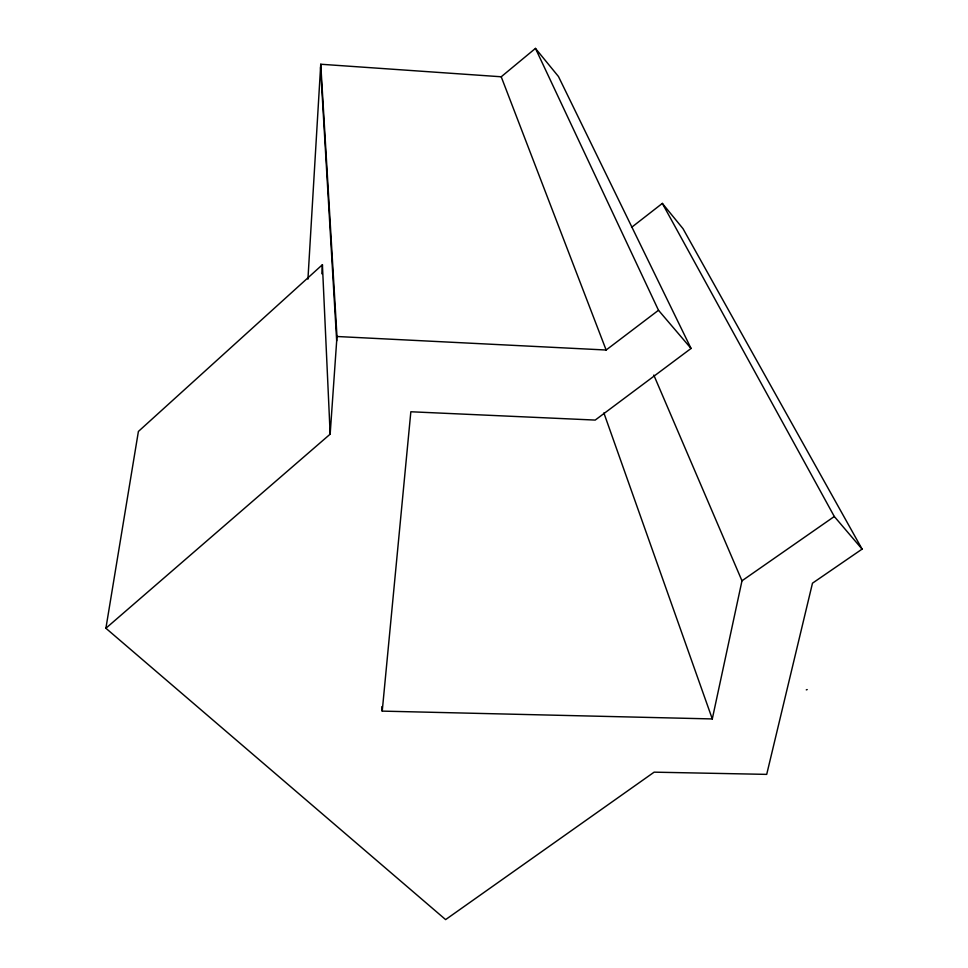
<?xml version="1.0" encoding="UTF-8"?>
<svg xmlns="http://www.w3.org/2000/svg" width="968" height="968" viewBox="0 0 968 968"><rect width="100%" height="100%" fill="white"/><g stroke="black" fill="none" stroke-linecap="round" stroke-linejoin="round"><path stroke-width="1.45" d="M307.933 279.195L320.747 64.239L501.218 76.775L535.461 48.4L558.463 76.508L691.055 348.456L595.211 420.076L410.843 411.763L382.227 711.117L712.291 718.934L741.984 580.8L653.799 375.076M321.824 273.775L322.404 264.712L138.4 431.45L105.899 628.256L445.619 919.6L654.126 772.161L766.704 774.376L812.479 583.184L862.101 549.11L682.997 228.654L662.342 203.401L631.56 227.371M105.899 628.256L330.161 434.16L336.985 336.501L320.747 64.239M336.985 336.501L606.137 350.017L658.494 310.268L535.461 48.4M741.984 580.8L834.307 516.501L662.342 203.401M806.284 689.881L807.203 689.567M658.494 310.268L691.055 348.456M834.307 516.501L862.101 549.11M501.218 76.775L606.137 350.017M603.875 412.925L712.291 718.934M381.876 706.604L382.227 711.117M320.553 67.361L336.683 340.821M322.404 264.712L330.161 434.16"/></g></svg>
